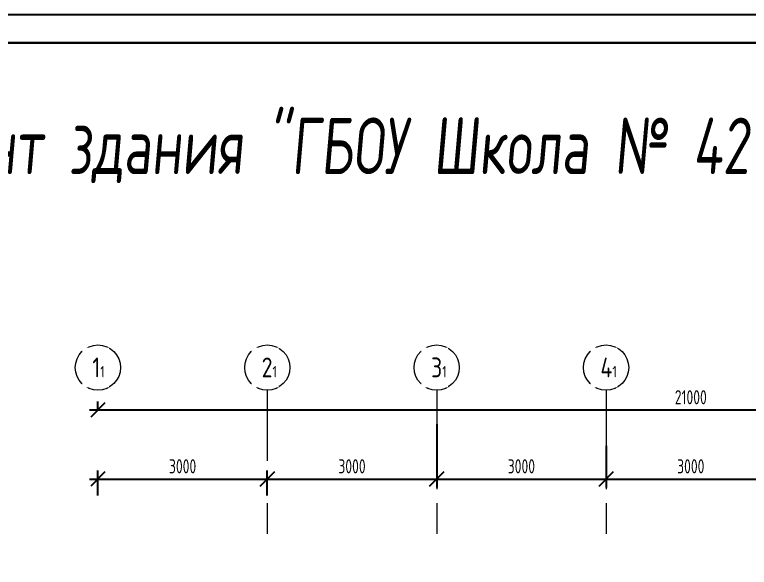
# Model space of a CAD drawing. Header units: millimetres. Extents: x -241391 to 8718866, y 0 to 143518.
# Drawn here: x -219708 to -206697, y 131229 to 141008 of the extents above; entities that cross this region are included whole.
import ezdxf
from ezdxf.enums import TextEntityAlignment as Align

# ---------------------------------------------------------------- set-up
doc = ezdxf.new("R2010")
doc.units = ezdxf.units.MM
doc.header["$MEASUREMENT"] = 0
doc.header["$PDMODE"] = 3
doc.header["$PDSIZE"] = -4
doc.linetypes.add('CENTER', pattern=[2, 1.25, -0.25, 0.25, -0.25])
doc.layers.get('0').update_dxf_attribs({"color": 250, "lineweight": 9})
doc.layers.get('Defpoints').update_dxf_attribs({"color": 8})
doc.layers.add('_RAMKA', color=7, linetype='Continuous')
for name, color, linetype, lineweight in [('АР_Оси', 193, 'Continuous', 9), ('АР_Оси размеры', 164, 'Continuous', 9), ('АР_Текст', 250, 'Continuous', 5)]:
    doc.layers.add(name, color=color, linetype=linetype, lineweight=lineweight)
doc.styles.add('ISOCPEUR', font='isocpeur.ttf', dxfattribs={"width": 0.7})
doc.styles.add('ГОСТ 2.304', font='isocpeur.ttf', dxfattribs={"width": 0.7})
doc.dimstyles.new('СПДС', dxfattribs={"dimscale": 100, "dimtxt": 2.5, "dimasz": 2.5, "dimexe": 1.5, "dimexo": 0, "dimgap": 1, "dimtad": 1, "dimdec": 0, "dimrnd": 1, "dimtxsty": 'ГОСТ 2.304', "dimblk": 'OBLIQUE', "dimcen": 2.5, "dimdle": 1.5, "dimadec": 0, "dimazin": 2, "dimtfac": 0.75, "dimtdec": 0, "dimtmove": 1, "dimatfit": 3, "dimfxl": 1, "dimtolj": 1, "dimarcsym": 1})

# ---------------------------------------------------------------- blocks, each defined once
blk = doc.blocks.new('_Oblique')
at = {"color": 0, "linetype": 'ByBlock', "lineweight": -2}
blk.add_line((-0.5, -0.5), (0.5, 0.5), dxfattribs=at)
blk = doc.blocks.new('*D289')
at = {"layer": 'Defpoints', "color": 0, "ltscale": 100, "transparency": 16777216}
for p in [(-215234, 132791), (-218234, 132497), (-215234, 132497)]:
    blk.add_point(p, dxfattribs=at)
at = {"layer": 'АР_Оси размеры', "color": 0, "lineweight": -2, "ltscale": 100, "transparency": 16777216}
for p, q in [((-218234, 132497), (-218234, 132941)), ((-215234, 132497), (-215234, 132941)), ((-218384, 132791), (-215084, 132791))]:
    blk.add_line(p, q, dxfattribs=at)
at = {"layer": 'АР_Оси размеры', "color": 0, "lineweight": -2, "ltscale": 100, "transparency": 16777216, "xscale": 250, "yscale": 250, "zscale": 250, "rotation": 180}
blk.add_blockref('_Oblique', (-218234, 132791), dxfattribs=at)
at = {"layer": 'АР_Оси размеры', "color": 0, "lineweight": -2, "ltscale": 100, "transparency": 16777216, "xscale": 250, "yscale": 250, "zscale": 250}
blk.add_blockref('_Oblique', (-215234, 132791), dxfattribs=at)
at = {"layer": 'АР_Оси размеры', "color": 0, "ltscale": 100, "transparency": 16777216, "insert": (-216734, 133016), "char_height": 250, "attachment_point": 5, "style": 'ГОСТ 2.304'}
blk.add_mtext('\\A1;3000', dxfattribs=at)
blk = doc.blocks.new('*D290')
at = {"layer": 'Defpoints', "color": 0, "ltscale": 100, "transparency": 16777216}
for p in [(-212234, 133761), (-212234, 132791), (-215234, 132497)]:
    blk.add_point(p, dxfattribs=at)
at = {"layer": 'АР_Оси размеры', "color": 0, "lineweight": -2, "ltscale": 100, "transparency": 16777216}
for p, q in [((-212234, 133761), (-212234, 132641)), ((-215234, 132497), (-215234, 132941)), ((-215384, 132791), (-212084, 132791))]:
    blk.add_line(p, q, dxfattribs=at)
at = {"layer": 'АР_Оси размеры', "color": 0, "lineweight": -2, "ltscale": 100, "transparency": 16777216, "xscale": 250, "yscale": 250, "zscale": 250, "rotation": 180}
blk.add_blockref('_Oblique', (-215234, 132791), dxfattribs=at)
at = {"layer": 'АР_Оси размеры', "color": 0, "lineweight": -2, "ltscale": 100, "transparency": 16777216, "xscale": 250, "yscale": 250, "zscale": 250}
blk.add_blockref('_Oblique', (-212234, 132791), dxfattribs=at)
at = {"layer": 'АР_Оси размеры', "color": 0, "ltscale": 100, "transparency": 16777216, "insert": (-213734, 133016), "char_height": 250, "attachment_point": 5, "style": 'ГОСТ 2.304'}
blk.add_mtext('\\A1;3000', dxfattribs=at)
blk = doc.blocks.new('*D291')
at = {"layer": 'Defpoints', "color": 0, "ltscale": 100, "transparency": 16777216}
for p in [(-212234, 133761), (-209234, 133379), (-209234, 132791)]:
    blk.add_point(p, dxfattribs=at)
at = {"layer": 'АР_Оси размеры', "color": 0, "lineweight": -2, "ltscale": 100, "transparency": 16777216}
for p, q in [((-212234, 133761), (-212234, 132641)), ((-209234, 133379), (-209234, 132641)), ((-212384, 132791), (-209084, 132791))]:
    blk.add_line(p, q, dxfattribs=at)
at = {"layer": 'АР_Оси размеры', "color": 0, "lineweight": -2, "ltscale": 100, "transparency": 16777216, "xscale": 250, "yscale": 250, "zscale": 250, "rotation": 180}
blk.add_blockref('_Oblique', (-212234, 132791), dxfattribs=at)
at = {"layer": 'АР_Оси размеры', "color": 0, "lineweight": -2, "ltscale": 100, "transparency": 16777216, "xscale": 250, "yscale": 250, "zscale": 250}
blk.add_blockref('_Oblique', (-209234, 132791), dxfattribs=at)
at = {"layer": 'АР_Оси размеры', "color": 0, "ltscale": 100, "transparency": 16777216, "insert": (-210734, 133016), "char_height": 250, "attachment_point": 5, "style": 'ГОСТ 2.304'}
blk.add_mtext('\\A1;3000', dxfattribs=at)
blk = doc.blocks.new('*D292')
at = {"layer": 'Defpoints', "color": 0, "ltscale": 100, "transparency": 16777216}
for p in [(-209234, 133379), (-206234, 133173), (-206234, 132791)]:
    blk.add_point(p, dxfattribs=at)
at = {"layer": 'АР_Оси размеры', "color": 0, "lineweight": -2, "ltscale": 100, "transparency": 16777216}
for p, q in [((-209234, 133379), (-209234, 132641)), ((-206234, 133173), (-206234, 132641)), ((-209384, 132791), (-206084, 132791))]:
    blk.add_line(p, q, dxfattribs=at)
at = {"layer": 'АР_Оси размеры', "color": 0, "lineweight": -2, "ltscale": 100, "transparency": 16777216, "xscale": 250, "yscale": 250, "zscale": 250, "rotation": 180}
blk.add_blockref('_Oblique', (-209234, 132791), dxfattribs=at)
at = {"layer": 'АР_Оси размеры', "color": 0, "lineweight": -2, "ltscale": 100, "transparency": 16777216, "xscale": 250, "yscale": 250, "zscale": 250}
blk.add_blockref('_Oblique', (-206234, 132791), dxfattribs=at)
at = {"layer": 'АР_Оси размеры', "color": 0, "ltscale": 100, "transparency": 16777216, "insert": (-207734, 133016), "char_height": 250, "attachment_point": 5, "style": 'ГОСТ 2.304'}
blk.add_mtext('\\A1;3000', dxfattribs=at)
blk = doc.blocks.new('*D310')
at = {"layer": 'Defpoints', "color": 0, "ltscale": 100, "transparency": 16777216}
for p in [(-218234, 134013), (-197234, 134013), (-197234, 134013)]:
    blk.add_point(p, dxfattribs=at)
at = {"layer": 'АР_Оси размеры', "color": 0, "lineweight": -2, "ltscale": 100, "transparency": 16777216}
for p, q in [((-218234, 134013), (-218234, 134163)), ((-197234, 134013), (-197234, 134163)), ((-218384, 134013), (-197084, 134013))]:
    blk.add_line(p, q, dxfattribs=at)
at = {"layer": 'АР_Оси размеры', "color": 0, "lineweight": -2, "ltscale": 100, "transparency": 16777216, "xscale": 250, "yscale": 250, "zscale": 250, "rotation": 180}
blk.add_blockref('_Oblique', (-218234, 134013), dxfattribs=at)
at = {"layer": 'АР_Оси размеры', "color": 0, "lineweight": -2, "ltscale": 100, "transparency": 16777216, "xscale": 250, "yscale": 250, "zscale": 250}
blk.add_blockref('_Oblique', (-197234, 134013), dxfattribs=at)
at = {"layer": 'АР_Оси размеры', "color": 0, "ltscale": 100, "transparency": 16777216, "insert": (-207734, 134238), "char_height": 250, "attachment_point": 5, "style": 'ГОСТ 2.304'}
blk.add_mtext('\\A1;21000', dxfattribs=at)

msp = doc.modelspace()

# ---------------------------------------------------------------- linework, layer by layer
at = {"layer": 'АР_Оси', "color": 253, "linetype": 'CENTER', "ltscale": 1000}
for p, q in [((-215233.9, 134363.2), (-215233.9, 131819)), ((-212233.9, 134363.2), (-212233.9, 131819)), ((-209233.9, 134363.2), (-209233.9, 131819))]:
    msp.add_line(p, q, dxfattribs=at)
at = {"layer": 'АР_Оси', "color": 253, "ltscale": 0.5}
for centre in [(-218233.9, 134763.2), (-215233.9, 134763.2), (-212233.9, 134763.2), (-209233.9, 134763.2)]:
    msp.add_circle(centre, 400, dxfattribs=at)

# ---------------------------------------------------------------- texts
at = {"layer": 'АР_Текст', "ltscale": 75, "style": 'ISOCPEUR', "oblique": 5, "width": 0.7}
msp.add_text('Капитальный ремонт здания "ГБОУ Школа № 429 "Соколиная гора", расположенного по адресу: г.Москва, ул. Соколиной горы 5-я, д. 14', height=1000, dxfattribs=at).set_placement((-198201.2, 138647.7), align=Align.MIDDLE)

# ---------------------------------------------------------------- dimensions: what is measured, and where the dimension line sits
at = {"layer": 'АР_Оси размеры', "color": 253, "ltscale": 100}
for base, p1, p2, picture, middle in [((-212233.9, 132790.8), (-215233.9, 132496.9), (-212233.9, 133760.6), '*D290', (-213733.9, 133015.8)), ((-209233.9, 132790.8), (-212233.9, 133760.6), (-209233.9, 133378.5), '*D291', (-210733.9, 133015.8)), ((-206233.9, 132790.8), (-209233.9, 133378.5), (-206233.9, 133172.8), '*D292', (-207733.9, 133015.8)), ((-215233.9, 132790.8), (-218233.9, 132496.9), (-215233.9, 132496.9), '*D289', (-216733.9, 133015.8))]:
    dim = msp.add_linear_dim(base=base, p1=p1, p2=p2, dimstyle='СПДС', dxfattribs=at)
    dim.commit()
    dim.dimension.update_dxf_attribs({"geometry": picture, "text_midpoint": middle})

# ---------------------------------------------------------------- next in the draw order: texts
at = {"layer": 'АР_Оси', "color": 253, "char_height": 350, "width": 123.867, "attachment_point": 1, "line_spacing_factor": 1.149209, "style": 'ГОСТ 2.304', "bg_fill": 2}
for s, insert in [('{\\W0.8;1\\H0.57143x;1}', (-218333.7, 134940.9)), ('{\\W0.8;2\\H0.57143x;1}', (-215333.7, 134940.9)), ('{\\W0.8;3\\H0.57143x;1}', (-212333.7, 134940.9)), ('{\\W0.8;4\\H0.57143x;1}', (-209333.7, 134940.9))]:
    msp.add_mtext(s, dxfattribs=dict(at, insert=insert))

# ---------------------------------------------------------------- next in the draw order: linework, layer by layer
at = {"layer": '_RAMKA', "color": 0}
msp.add_lwpolyline([(-241391.3, 81826.5), (-157691.3, 81826.5), (-157691.3, 141008.3), (-241391.3, 141008.3)], close=True, dxfattribs=at)
at = {"layer": '_RAMKA', "color": 0, "lineweight": 30}
msp.add_lwpolyline([(-239391.3, 82326.5), (-158191.3, 82326.5), (-158191.3, 140508.3), (-239391.3, 140508.3)], close=True, dxfattribs=at)

# ---------------------------------------------------------------- next in the draw order: dimensions: what is measured, and where the dimension line sits
at = {"layer": 'АР_Оси размеры', "color": 253, "ltscale": 100}
dim = msp.add_linear_dim(base=(-197233.9, 134013.2), p1=(-218233.9, 134013.2), p2=(-197233.9, 134013.2), dimstyle='СПДС', dxfattribs=at)
dim.commit()
dim.dimension.update_dxf_attribs({"geometry": '*D310', "text_midpoint": (-207733.9, 134238.2)})

doc.saveas('drawing.dxf')
